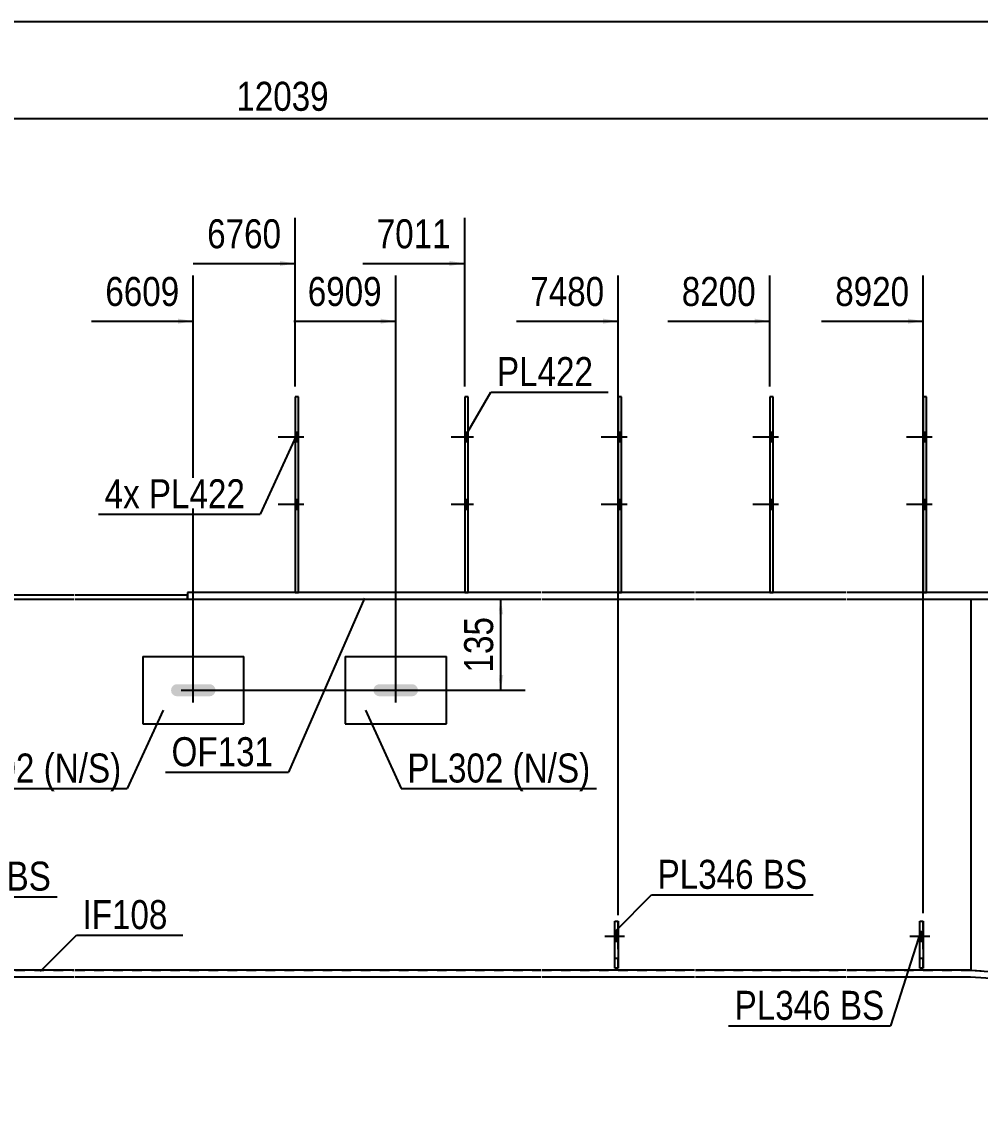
# Model space of a CAD drawing. Header units: millimetres. Extents: x -29 to 374, y -202 to 75.
# Drawn here: x 147.6 to 242.3, y -31.7 to 75.4 of the extents above; entities that cross this region are included whole.
import ezdxf

# ---------------------------------------------------------------- set-up
doc = ezdxf.new("R2010")
doc.units = ezdxf.units.MM
doc.linetypes.add('DXK_LINE_DOT1', pattern=[1.8814, 0.9407, -0.9407])
doc.linetypes.add('DXK_LINE_DOT2', pattern=[3.9198, 1.9599, -1.9599])
doc.styles.add('Arial Narrow', font='ARIALN.TTF', dxfattribs={"height": 0.2})

# ---------------------------------------------------------------- blocks, each defined once
blk = doc.blocks.new('Unknown-623588306-1210')
at = {"color": 5, "linetype": 'Continuous'}
blk.add_line((373.72, 75.37), (-26.28, 75.37), dxfattribs=at)
blk = doc.blocks.new('Part-623588306-11665 - 1520')
at = {"color": 7, "linetype": 'DXK_LINE_DOT1'}
for p, q in [((206.18, -18.13), (206.18, -13.47)), ((206.18, -13.47), (206.51, -13.47)), ((206.51, -18.13), (206.51, -13.47)), ((206.18, -17.13), (206.51, -17.13)), ((206.51, -18.13), (206.18, -18.13))]:
    blk.add_line(p, q, dxfattribs=at)
blk = doc.blocks.new('Part-623588306-1571 - 1520')
at = {"color": 2, "linetype": 'Continuous'}
for p, q in [((163.95, 19), (163.95, 18.33)), ((198.88, 19), (163.95, 19)), ((163.95, 18.33), (198.88, 18.33)), ((214.04, 19), (198.98, 19)), ((198.98, 18.33), (214.04, 18.33)), ((229.01, 19), (214.14, 19)), ((214.14, 18.33), (229.01, 18.33)), ((248, 19), (229.11, 19)), ((229.11, 18.33), (248, 18.33)), ((254.77, 19), (248.1, 19)), ((248.1, 18.33), (254.77, 18.33))]:
    blk.add_line(p, q, dxfattribs=at)
at = {"color": 7, "linetype": 'DXK_LINE_DOT1'}
blk.add_line((254.77, 18.33), (254.77, 19), dxfattribs=at)
blk = doc.blocks.new('Part-623588306-2069 - 1520')
at = {"color": 2, "linetype": 'Continuous'}
for p, q in [((191.68, 38.33), (191.34, 38.33)), ((191.34, 38.33), (191.34, 19)), ((191.68, 19), (191.68, 38.33))]:
    blk.add_line(p, q, dxfattribs=at)
at = {"color": 7, "linetype": 'DXK_LINE_DOT1'}
blk.add_line((191.34, 19), (191.68, 19), dxfattribs=at)
blk = doc.blocks.new('Part-623588306-1615 - 1520')
at = {"color": 2, "linetype": 'Continuous'}
for p, q in [((97.95, 18.73), (97.95, 18.33)), ((109.19, 18.73), (97.95, 18.73)), ((97.95, 18.33), (109.19, 18.33)), ((124.16, 18.73), (109.29, 18.73)), ((109.29, 18.33), (124.16, 18.33)), ((139.33, 18.73), (124.26, 18.73)), ((124.26, 18.33), (139.33, 18.33)), ((152.76, 18.73), (139.43, 18.73)), ((139.43, 18.33), (152.76, 18.33)), ((163.95, 18.73), (152.86, 18.73)), ((152.86, 18.33), (163.95, 18.33)), ((163.95, 18.33), (163.95, 18.73))]:
    blk.add_line(p, q, dxfattribs=at)
blk = doc.blocks.new('Part-623588306-1875 - 1520')
at = {"color": 2, "linetype": 'Continuous'}
for p, q in [((241.33, 18.33), (241.33, -18.33)), ((337.28, -31.65), (337.51, -31.67))]:
    blk.add_line(p, q, dxfattribs=at)
at = {"color": 7, "linetype": 'DXK_LINE_DOT1'}
for p, q in [((241.33, 18.33), (248, 18.33)), ((248.1, 18.33), (263.03, 18.33)), ((263.13, 18.33), (278, 18.33)), ((278.1, 18.33), (293.17, 18.33)), ((293.27, 18.33), (322.6, 18.33)), ((322.7, 18.33), (345.46, 18.33)), ((337.51, -31.67), (345.46, 18.33)), ((248, -18.8), (241.33, -18.33)), ((263.03, -20.24), (248.1, -19.2)), ((278, -21.88), (263.13, -20.84)), ((293.17, -25.22), (278.1, -24.17)), ((322.6, -27.57), (293.27, -25.53)), ((337.28, -31.65), (322.7, -30.64))]:
    blk.add_line(p, q, dxfattribs=at)
blk = doc.blocks.new('Part-623588306-1642 - 1520')
at = {"color": 2, "linetype": 'Continuous'}
blk.add_line((84.52, 18.33), (84.52, -18.33), dxfattribs=at)
at = {"color": 7, "linetype": 'DXK_LINE_DOT1'}
for p, q in [((84.52, 18.33), (91.18, 18.33)), ((91.28, 18.33), (109.19, 18.33)), ((109.29, 18.33), (124.16, 18.33)), ((124.26, 18.33), (139.33, 18.33)), ((139.43, 18.33), (152.76, 18.33)), ((152.86, 18.33), (198.88, 18.33)), ((198.98, 18.33), (214.04, 18.33)), ((214.14, 18.33), (229.01, 18.33)), ((229.11, 18.33), (241.33, 18.33)), ((241.33, 18.33), (241.33, -18.33)), ((84.52, -18.33), (91.18, -18.33)), ((91.28, -18.33), (109.19, -18.33)), ((109.29, -18.33), (124.16, -18.33)), ((124.26, -18.33), (139.33, -18.33)), ((139.43, -18.33), (152.76, -18.33)), ((152.86, -18.33), (198.88, -18.33)), ((198.98, -18.33), (214.04, -18.33)), ((214.14, -18.33), (229.01, -18.33)), ((229.11, -18.33), (241.33, -18.33))]:
    blk.add_line(p, q, dxfattribs=at)
blk = doc.blocks.new('Part-623588306-11663 - 1520')
at = {"color": 2, "linetype": 'Continuous'}
for p, q in [((174.93, 38.33), (174.59, 38.33)), ((174.59, 38.33), (174.59, 19)), ((174.93, 19), (174.93, 38.33))]:
    blk.add_line(p, q, dxfattribs=at)
at = {"color": 7, "linetype": 'DXK_LINE_DOT1'}
blk.add_line((174.59, 19), (174.93, 19), dxfattribs=at)
blk = doc.blocks.new('Bolt-623588306-2128 - 1520')
at = {"linetype": 'Continuous'}
blk.add_hatch(color=3, dxfattribs=at).paths.add_polyline_path([(166.55, 8.91), (166.68, 9.1), (166.73, 9.33), (166.68, 9.56), (166.55, 9.76), (166.36, 9.89), (166.13, 9.93), (162.93, 9.93), (162.7, 9.89), (162.5, 9.76), (162.37, 9.56), (162.33, 9.33), (162.37, 9.1), (162.5, 8.91), (162.7, 8.78), (162.93, 8.73), (166.13, 8.73), (166.36, 8.78)])
at = {"color": 3, "linetype": 'Continuous'}
for p, q in [((164.53, 8.13), (164.53, 10.53)), ((163.33, 9.33), (165.73, 9.33))]:
    blk.add_line(p, q, dxfattribs=at)
blk = doc.blocks.new('Part-623588306-1843 - 1520')
at = {"color": 2, "linetype": 'Continuous'}
for p, q in [((179.53, 12.67), (189.53, 12.67)), ((179.53, 12.67), (179.53, 6)), ((189.53, 6), (189.53, 12.67)), ((179.53, 6), (189.53, 6))]:
    blk.add_line(p, q, dxfattribs=at)
blk = doc.blocks.new('Part-623588306-1848 - 1520')
at = {"color": 2, "linetype": 'Continuous'}
for p, q in [((159.53, 12.67), (169.53, 12.67)), ((159.53, 12.67), (159.53, 6)), ((169.53, 6), (169.53, 12.67)), ((159.53, 6), (169.53, 6))]:
    blk.add_line(p, q, dxfattribs=at)
blk = doc.blocks.new('Part-623588306-11672 - 1520')
at = {"color": 2, "linetype": 'Continuous'}
for p, q in [((236.98, 38.33), (236.64, 38.33)), ((236.64, 38.33), (236.64, 19)), ((236.98, 19), (236.98, 38.33))]:
    blk.add_line(p, q, dxfattribs=at)
at = {"color": 7, "linetype": 'DXK_LINE_DOT1'}
blk.add_line((236.64, 19), (236.98, 19), dxfattribs=at)
blk = doc.blocks.new('Part-623588306-2010 - 1520')
at = {"color": 2, "linetype": 'Continuous'}
for p, q in [((152.76, -18.33), (146.09, -18.33)), ((146.09, -18.33), (146.09, -19)), ((152.76, -19), (146.09, -19)), ((198.88, -18.33), (152.86, -18.33)), ((198.88, -19), (152.86, -19)), ((214.04, -18.33), (198.98, -18.33)), ((214.04, -19), (198.98, -19)), ((229.01, -18.33), (214.14, -18.33)), ((229.01, -19), (214.14, -19)), ((241.33, -18.33), (229.11, -18.33)), ((241.31, -19), (229.11, -19)), ((248, -19.47), (241.31, -19)), ((241.33, -18.33), (248, -18.8)), ((248.1, -19.2), (256.37, -19.77)), ((256.32, -20.44), (248.1, -19.87))]:
    blk.add_line(p, q, dxfattribs=at)
at = {"color": 7, "linetype": 'DXK_LINE_DOT1'}
blk.add_line((256.37, -19.77), (256.32, -20.44), dxfattribs=at)
blk = doc.blocks.new('Bolt-623588306-2127 - 1520')
at = {"linetype": 'Continuous'}
blk.add_hatch(color=3, dxfattribs=at).paths.add_polyline_path([(186.55, 8.91), (186.68, 9.1), (186.73, 9.33), (186.68, 9.56), (186.55, 9.76), (186.36, 9.89), (186.13, 9.93), (182.93, 9.93), (182.7, 9.89), (182.5, 9.76), (182.37, 9.56), (182.33, 9.33), (182.37, 9.1), (182.5, 8.91), (182.7, 8.78), (182.93, 8.73), (186.13, 8.73), (186.36, 8.78)])
at = {"color": 3, "linetype": 'Continuous'}
for p, q in [((184.53, 8.13), (184.53, 10.53)), ((183.33, 9.33), (185.73, 9.33))]:
    blk.add_line(p, q, dxfattribs=at)
blk = doc.blocks.new('Part-623588306-11668 - 1520')
at = {"color": 2, "linetype": 'Continuous'}
for p, q in [((206.18, -18.13), (206.18, -13.47)), ((206.18, -13.47), (206.51, -13.47)), ((206.51, -13.47), (206.51, -18.13)), ((206.51, -18.13), (206.18, -18.13))]:
    blk.add_line(p, q, dxfattribs=at)
blk = doc.blocks.new('Bolt-623588306-2224 - 1520')
at = {"linetype": 'Continuous'}
for points in [[(191.68, 33.87), (191.68, 34.8), (191.34, 34.8), (191.34, 33.87)], [(191.68, 33.87), (191.68, 34.8), (191.34, 34.8), (191.34, 33.87)], [(191.68, 27.2), (191.68, 28.13), (191.34, 28.13), (191.34, 27.2)], [(191.68, 27.2), (191.68, 28.13), (191.34, 28.13), (191.34, 27.2)]]:
    blk.add_hatch(color=3, dxfattribs=at).paths.add_polyline_path(points)
at = {"color": 3, "linetype": 'Continuous'}
for p, q in [((192.21, 34.33), (190.01, 34.33)), ((192.21, 34.33), (190.01, 34.33)), ((191.68, 34.8), (191.34, 34.8)), ((191.68, 34.8), (191.34, 34.8)), ((191.68, 33.87), (191.34, 33.87)), ((191.68, 33.87), (191.34, 33.87)), ((191.68, 28.13), (191.34, 28.13)), ((191.68, 28.13), (191.34, 28.13)), ((192.21, 27.67), (190.01, 27.67)), ((192.21, 27.67), (190.01, 27.67)), ((191.68, 27.2), (191.34, 27.2)), ((191.68, 27.2), (191.34, 27.2))]:
    blk.add_line(p, q, dxfattribs=at)
blk = doc.blocks.new('Part-623588306-11664 - 1520')
at = {"color": 2, "linetype": 'Continuous'}
for p, q in [((206.84, 38.33), (206.51, 38.33)), ((206.51, 38.33), (206.51, 19)), ((206.84, 19), (206.84, 38.33))]:
    blk.add_line(p, q, dxfattribs=at)
at = {"color": 7, "linetype": 'DXK_LINE_DOT1'}
blk.add_line((206.51, 19), (206.84, 19), dxfattribs=at)
blk = doc.blocks.new('Part-623588306-11671 - 1520')
at = {"color": 2, "linetype": 'Continuous'}
for p, q in [((221.81, 38.33), (221.48, 38.33)), ((221.48, 38.33), (221.48, 19)), ((221.81, 19), (221.81, 38.33))]:
    blk.add_line(p, q, dxfattribs=at)
at = {"color": 7, "linetype": 'DXK_LINE_DOT1'}
blk.add_line((221.48, 19), (221.81, 19), dxfattribs=at)
blk = doc.blocks.new('Part-623588306-11673 - 1520')
at = {"color": 7, "linetype": 'DXK_LINE_DOT1'}
for p, q in [((236.31, -18.13), (236.31, -13.47)), ((236.31, -13.47), (236.64, -13.47)), ((236.64, -18.13), (236.64, -13.47)), ((236.31, -17.13), (236.64, -17.13)), ((236.64, -18.13), (236.31, -18.13))]:
    blk.add_line(p, q, dxfattribs=at)
blk = doc.blocks.new('Part-623588306-11676 - 1520')
at = {"color": 2, "linetype": 'Continuous'}
for p, q in [((236.31, -18.13), (236.31, -13.47)), ((236.31, -13.47), (236.64, -13.47)), ((236.64, -13.47), (236.64, -18.13)), ((236.64, -18.13), (236.31, -18.13))]:
    blk.add_line(p, q, dxfattribs=at)
blk = doc.blocks.new('Bolt-623588306-11708 - 1520')
at = {"linetype": 'Continuous'}
for points in [[(174.93, 33.87), (174.93, 34.8), (174.59, 34.8), (174.59, 33.87)], [(174.93, 33.87), (174.93, 34.8), (174.59, 34.8), (174.59, 33.87)], [(174.93, 27.2), (174.93, 28.13), (174.59, 28.13), (174.59, 27.2)], [(174.93, 27.2), (174.93, 28.13), (174.59, 28.13), (174.59, 27.2)]]:
    blk.add_hatch(color=3, dxfattribs=at).paths.add_polyline_path(points)
at = {"color": 3, "linetype": 'Continuous'}
for p, q in [((175.46, 34.33), (172.93, 34.33)), ((175.46, 34.33), (172.93, 34.33)), ((174.93, 34.8), (174.59, 34.8)), ((174.93, 34.8), (174.59, 34.8)), ((174.93, 33.87), (174.59, 33.87)), ((174.93, 33.87), (174.59, 33.87)), ((174.93, 28.13), (174.59, 28.13)), ((174.93, 28.13), (174.59, 28.13)), ((175.46, 27.67), (172.93, 27.67)), ((175.46, 27.67), (172.93, 27.67)), ((174.93, 27.2), (174.59, 27.2)), ((174.93, 27.2), (174.59, 27.2))]:
    blk.add_line(p, q, dxfattribs=at)
blk = doc.blocks.new('Bolt-623588306-11709 - 1520')
at = {"linetype": 'Continuous'}
for points in [[(206.84, 33.87), (206.84, 34.8), (206.51, 34.8), (206.51, 33.87)], [(206.84, 33.87), (206.84, 34.8), (206.51, 34.8), (206.51, 33.87)], [(206.84, 27.2), (206.84, 28.13), (206.51, 28.13), (206.51, 27.2)], [(206.84, 27.2), (206.84, 28.13), (206.51, 28.13), (206.51, 27.2)]]:
    blk.add_hatch(color=3, dxfattribs=at).paths.add_polyline_path(points)
at = {"color": 3, "linetype": 'Continuous'}
for p, q in [((207.38, 34.33), (204.84, 34.33)), ((207.38, 34.33), (204.84, 34.33)), ((206.84, 34.8), (206.51, 34.8)), ((206.84, 34.8), (206.51, 34.8)), ((206.84, 33.87), (206.51, 33.87)), ((206.84, 33.87), (206.51, 33.87)), ((206.84, 28.13), (206.51, 28.13)), ((206.84, 28.13), (206.51, 28.13)), ((207.38, 27.67), (204.84, 27.67)), ((207.38, 27.67), (204.84, 27.67)), ((206.84, 27.2), (206.51, 27.2)), ((206.84, 27.2), (206.51, 27.2))]:
    blk.add_line(p, q, dxfattribs=at)
blk = doc.blocks.new('Bolt-623588306-11710 - 1520')
at = {"color": 3, "linetype": 'DXK_LINE_DOT2'}
for p, q in [((206.51, -14.53), (206.18, -14.53)), ((207.14, -15), (204.94, -15)), ((206.51, -15.47), (206.18, -15.47))]:
    blk.add_line(p, q, dxfattribs=at)
blk = doc.blocks.new('Bolt-623588306-11713 - 1520')
at = {"linetype": 'Continuous'}
blk.add_hatch(color=3, dxfattribs=at).paths.add_polyline_path([(206.51, -15.47), (206.51, -14.53), (206.18, -14.53), (206.18, -15.47)])
at = {"color": 3, "linetype": 'Continuous'}
for p, q in [((206.51, -14.53), (206.18, -14.53)), ((207.04, -15), (206.18, -15)), ((206.51, -15.47), (206.18, -15.47))]:
    blk.add_line(p, q, dxfattribs=at)
blk = doc.blocks.new('Bolt-623588306-11716 - 1520')
at = {"linetype": 'Continuous'}
for points in [[(221.81, 33.87), (221.81, 34.8), (221.48, 34.8), (221.48, 33.87)], [(221.81, 33.87), (221.81, 34.8), (221.48, 34.8), (221.48, 33.87)], [(221.81, 27.2), (221.81, 28.13), (221.48, 28.13), (221.48, 27.2)], [(221.81, 27.2), (221.81, 28.13), (221.48, 28.13), (221.48, 27.2)]]:
    blk.add_hatch(color=3, dxfattribs=at).paths.add_polyline_path(points)
at = {"color": 3, "linetype": 'Continuous'}
for p, q in [((222.34, 34.33), (219.81, 34.33)), ((222.34, 34.33), (219.81, 34.33)), ((221.81, 34.8), (221.48, 34.8)), ((221.81, 34.8), (221.48, 34.8)), ((221.81, 33.87), (221.48, 33.87)), ((221.81, 33.87), (221.48, 33.87)), ((221.81, 28.13), (221.48, 28.13)), ((221.81, 28.13), (221.48, 28.13)), ((222.34, 27.67), (219.81, 27.67)), ((222.34, 27.67), (219.81, 27.67)), ((221.81, 27.2), (221.48, 27.2)), ((221.81, 27.2), (221.48, 27.2))]:
    blk.add_line(p, q, dxfattribs=at)
blk = doc.blocks.new('Bolt-623588306-11717 - 1520')
at = {"linetype": 'Continuous'}
for points in [[(236.98, 33.87), (236.98, 34.8), (236.64, 34.8), (236.64, 33.87)], [(236.98, 33.87), (236.98, 34.8), (236.64, 34.8), (236.64, 33.87)], [(236.98, 27.2), (236.98, 28.13), (236.64, 28.13), (236.64, 27.2)], [(236.98, 27.2), (236.98, 28.13), (236.64, 28.13), (236.64, 27.2)]]:
    blk.add_hatch(color=3, dxfattribs=at).paths.add_polyline_path(points)
at = {"color": 3, "linetype": 'Continuous'}
for p, q in [((237.51, 34.33), (234.98, 34.33)), ((237.51, 34.33), (234.98, 34.33)), ((236.98, 34.8), (236.64, 34.8)), ((236.98, 34.8), (236.64, 34.8)), ((236.98, 33.87), (236.64, 33.87)), ((236.98, 33.87), (236.64, 33.87)), ((236.98, 28.13), (236.64, 28.13)), ((236.98, 28.13), (236.64, 28.13)), ((237.51, 27.67), (234.98, 27.67)), ((237.51, 27.67), (234.98, 27.67)), ((236.98, 27.2), (236.64, 27.2)), ((236.98, 27.2), (236.64, 27.2))]:
    blk.add_line(p, q, dxfattribs=at)
blk = doc.blocks.new('Bolt-623588306-11718 - 1520')
at = {"color": 3, "linetype": 'DXK_LINE_DOT2'}
for p, q in [((236.64, -14.53), (236.31, -14.53)), ((237.28, -15), (235.08, -15)), ((236.64, -15.47), (236.31, -15.47))]:
    blk.add_line(p, q, dxfattribs=at)
blk = doc.blocks.new('Bolt-623588306-11721 - 1520')
at = {"linetype": 'Continuous'}
blk.add_hatch(color=3, dxfattribs=at).paths.add_polyline_path([(236.64, -15.47), (236.64, -14.53), (236.31, -14.53), (236.31, -15.47)])
at = {"color": 3, "linetype": 'Continuous'}
for p, q in [((236.64, -14.53), (236.31, -14.53)), ((237.18, -15), (236.31, -15)), ((236.64, -15.47), (236.31, -15.47))]:
    blk.add_line(p, q, dxfattribs=at)
blk = doc.blocks.new('StraightDimension-623588306-2860 - 1520')
at = {"color": 7, "linetype": 'Continuous'}
blk.add_line((-1.33, 65.82), (348.03, 65.82), dxfattribs=at)
at = {"color": 0}
blk.add_wipeout([(178.52, 65.97), (178.52, 70.17), (168.18, 70.17), (168.18, 65.97)], dxfattribs=at)
at = {"color": 3, "style": 'Arial Narrow'}
blk.add_text('12039', height=2.863, dxfattribs=at).set_placement((168.78, 66.57))
blk = doc.blocks.new('StraightDimension-623588306-11268 - 1520')
at = {"linetype": 'Continuous'}
blk.add_hatch(color=7, dxfattribs=at).paths.add_polyline_path([(219.98, 46.04), (221.48, 45.79), (219.98, 45.54)])
at = {"color": 7, "linetype": 'Continuous'}
for p, q in [((221.48, 39.33), (221.48, 50.29)), ((211.41, 45.79), (221.48, 45.79))]:
    blk.add_line(p, q, dxfattribs=at)
at = {"color": 0}
blk.add_wipeout([(220.7, 46.69), (220.7, 50.89), (212.19, 50.89), (212.19, 46.69)], dxfattribs=at)
at = {"color": 3, "style": 'Arial Narrow'}
blk.add_text('8200', height=2.863, dxfattribs=at).set_placement((212.79, 47.29))
blk = doc.blocks.new('StraightDimension-623588306-11272 - 1520')
at = {"linetype": 'Continuous'}
blk.add_hatch(color=7, dxfattribs=at).paths.add_polyline_path([(173.09, 51.74), (174.59, 51.49), (173.09, 51.24)])
at = {"color": 7, "linetype": 'Continuous'}
for p, q in [((174.59, 39.33), (174.59, 55.99)), ((164.53, 51.49), (174.59, 51.49))]:
    blk.add_line(p, q, dxfattribs=at)
at = {"color": 0}
blk.add_wipeout([(173.82, 52.39), (173.82, 56.59), (165.3, 56.59), (165.3, 52.39)], dxfattribs=at)
at = {"color": 3, "style": 'Arial Narrow'}
blk.add_text('6760', height=2.863, dxfattribs=at).set_placement((165.9, 52.99))
blk = doc.blocks.new('StraightDimension-623588306-2564 - 1520')
at = {"linetype": 'Continuous'}
for points in [[(194.65, 16.83), (194.9, 18.33), (195.15, 16.83)], [(195.15, 10.83), (194.9, 9.33), (194.65, 10.83)]]:
    blk.add_hatch(color=7, dxfattribs=at).paths.add_polyline_path(points)
at = {"color": 7, "linetype": 'Continuous'}
for p, q in [((190.65, 18.33), (197.3, 18.33)), ((194.9, 9.33), (194.9, 18.33)), ((165.53, 9.33), (197.3, 9.33))]:
    blk.add_line(p, q, dxfattribs=at)
at = {"color": 0}
blk.add_wipeout([(194.75, 17.18), (190.55, 17.18), (190.55, 10.49), (194.75, 10.49)], dxfattribs=at)
at = {"color": 3, "style": 'Arial Narrow'}
blk.add_text('135', height=2.863, rotation=90.0002, dxfattribs=at).set_placement((194.15, 11.09))
blk = doc.blocks.new('StraightDimension-623588306-11267 - 1520')
at = {"linetype": 'Continuous'}
blk.add_hatch(color=7, dxfattribs=at).paths.add_polyline_path([(235.14, 46.04), (236.64, 45.79), (235.14, 45.54)])
at = {"color": 7, "linetype": 'Continuous'}
for p, q in [((236.64, -12.67), (236.64, 50.29)), ((226.58, 45.79), (236.64, 45.79))]:
    blk.add_line(p, q, dxfattribs=at)
at = {"color": 0}
blk.add_wipeout([(235.87, 46.69), (235.87, 50.89), (227.35, 50.89), (227.35, 46.69)], dxfattribs=at)
at = {"color": 3, "style": 'Arial Narrow'}
blk.add_text('8920', height=2.863, dxfattribs=at).set_placement((227.95, 47.29))
blk = doc.blocks.new('StraightDimension-623588306-11269 - 1520')
at = {"linetype": 'Continuous'}
blk.add_hatch(color=7, dxfattribs=at).paths.add_polyline_path([(205.01, 46.04), (206.51, 45.79), (205.01, 45.54)])
at = {"color": 7, "linetype": 'Continuous'}
for p, q in [((206.51, -12.89), (206.51, 50.29)), ((196.45, 45.79), (206.51, 45.79))]:
    blk.add_line(p, q, dxfattribs=at)
at = {"color": 0}
blk.add_wipeout([(205.73, 46.69), (205.73, 50.89), (197.22, 50.89), (197.22, 46.69)], dxfattribs=at)
at = {"color": 3, "style": 'Arial Narrow'}
blk.add_text('7480', height=2.863, dxfattribs=at).set_placement((197.82, 47.29))
blk = doc.blocks.new('StraightDimension-623588306-11270 - 1520')
at = {"linetype": 'Continuous'}
blk.add_hatch(color=7, dxfattribs=at).paths.add_polyline_path([(189.84, 51.74), (191.34, 51.49), (189.84, 51.24)])
at = {"color": 7, "linetype": 'Continuous'}
for p, q in [((191.34, 39.33), (191.34, 55.99)), ((181.28, 51.49), (191.34, 51.49))]:
    blk.add_line(p, q, dxfattribs=at)
at = {"color": 0}
blk.add_wipeout([(190.57, 52.39), (190.57, 56.59), (182.05, 56.59), (182.05, 52.39)], dxfattribs=at)
at = {"color": 3, "style": 'Arial Narrow'}
blk.add_text('7011', height=2.863, dxfattribs=at).set_placement((182.65, 52.99))
blk = doc.blocks.new('StraightDimension-623588306-11271 - 1520')
at = {"linetype": 'Continuous'}
blk.add_hatch(color=7, dxfattribs=at).paths.add_polyline_path([(183.03, 46.04), (184.53, 45.79), (183.03, 45.54)])
at = {"color": 7, "linetype": 'Continuous'}
for p, q in [((184.53, 10.33), (184.53, 50.29)), ((174.46, 45.79), (184.53, 45.79))]:
    blk.add_line(p, q, dxfattribs=at)
at = {"color": 0}
blk.add_wipeout([(183.75, 46.69), (183.75, 50.89), (175.24, 50.89), (175.24, 46.69)], dxfattribs=at)
at = {"color": 3, "style": 'Arial Narrow'}
blk.add_text('6909', height=2.863, dxfattribs=at).set_placement((175.84, 47.29))
blk = doc.blocks.new('StraightDimension-623588306-11273 - 1520')
at = {"linetype": 'Continuous'}
blk.add_hatch(color=7, dxfattribs=at).paths.add_polyline_path([(163.03, 46.04), (164.53, 45.79), (163.03, 45.54)])
at = {"color": 7, "linetype": 'Continuous'}
for p, q in [((164.53, 10.33), (164.53, 50.29)), ((154.46, 45.79), (164.53, 45.79))]:
    blk.add_line(p, q, dxfattribs=at)
at = {"color": 0}
blk.add_wipeout([(163.75, 46.69), (163.75, 50.89), (155.24, 50.89), (155.24, 46.69)], dxfattribs=at)
at = {"color": 3, "style": 'Arial Narrow'}
blk.add_text('6609', height=2.863, dxfattribs=at).set_placement((155.84, 47.29))
blk = doc.blocks.new('Mark-623588306-13453 - 1520')
at = {"color": 7, "linetype": 'Continuous'}
for p, q in [((181.55, 7.35), (185.08, -0.38)), ((185.08, -0.38), (204.35, -0.38))]:
    blk.add_line(p, q, dxfattribs=at)
at = {"color": 0}
for points in [[(195.18, 0.22), (195.18, 3.22), (185.68, 3.22), (185.68, 0.22)], [(203.75, 0.22), (203.75, 3.22), (196.08, 3.22), (196.08, 0.22)]]:
    blk.add_wipeout(points, dxfattribs=at)
for points in [[(195.18, 0.22), (195.18, 3.22), (185.68, 3.22), (185.68, 0.22)], [(203.75, 0.22), (203.75, 3.22), (196.08, 3.22), (196.08, 0.22)]]:
    blk.add_wipeout(points, dxfattribs=at)
at = {"color": 3, "style": 'Arial Narrow'}
for s, p in [('(N/', (196.08, 0.22)), ('S)', (200.46, 0.22)), ('PL302', (185.68, 0.22))]:
    blk.add_text(s, height=2.863, dxfattribs=at).set_placement(p)
blk = doc.blocks.new('MarkSet-623588306-13422 - 1520')
at = {"color": 7, "linetype": 'Continuous'}
for p in [(174.68, 34.45), (155.17, 26.71)]:
    blk.add_line(p, (171.14, 26.71), dxfattribs=at)
at = {"color": 0}
for points in [[(159.24, 27.31), (159.24, 30.31), (155.77, 30.31), (155.77, 27.31)], [(169.64, 27.31), (169.64, 30.31), (160.14, 30.31), (160.14, 27.31)]]:
    blk.add_wipeout(points, dxfattribs=at)
for points in [[(159.24, 27.31), (159.24, 30.31), (155.77, 30.31), (155.77, 27.31)], [(169.64, 27.31), (169.64, 30.31), (160.14, 30.31), (160.14, 27.31)]]:
    blk.add_wipeout(points, dxfattribs=at)
at = {"color": 3, "style": 'Arial Narrow'}
for s, p in [('4x', (155.77, 27.31)), ('PL422', (160.14, 27.31))]:
    blk.add_text(s, height=2.863, dxfattribs=at).set_placement(p)
blk = doc.blocks.new('MarkSet-623588306-13383 - 1520')
at = {"color": 7, "linetype": 'Continuous'}
for p, q in [((131.55, -14.6), (135.08, -11.06)), ((135.08, -11.06), (151.07, -11.06))]:
    blk.add_line(p, q, dxfattribs=at)
at = {"color": 0}
for points in [[(145.18, -10.46), (145.18, -7.46), (135.68, -7.46), (135.68, -10.46)], [(150.47, -10.46), (150.47, -7.46), (146.08, -7.46), (146.08, -10.46)]]:
    blk.add_wipeout(points, dxfattribs=at)
for points in [[(145.18, -10.46), (145.18, -7.46), (135.68, -7.46), (135.68, -10.46)], [(150.47, -10.46), (150.47, -7.46), (146.08, -7.46), (146.08, -10.46)]]:
    blk.add_wipeout(points, dxfattribs=at)
at = {"color": 3, "style": 'Arial Narrow'}
for s, p in [('PL346', (135.68, -10.46)), ('BS', (146.08, -10.46))]:
    blk.add_text(s, height=2.863, dxfattribs=at).set_placement(p)
blk = doc.blocks.new('MarkSet-623588306-13394 - 1520')
at = {"color": 7, "linetype": 'Continuous'}
for p, q in [((206.26, -14.42), (209.8, -10.88)), ((209.8, -10.88), (225.78, -10.88))]:
    blk.add_line(p, q, dxfattribs=at)
at = {"color": 0}
for points in [[(219.9, -10.28), (219.9, -7.28), (210.4, -7.28), (210.4, -10.28)], [(225.18, -10.28), (225.18, -7.28), (220.8, -7.28), (220.8, -10.28)]]:
    blk.add_wipeout(points, dxfattribs=at)
for points in [[(219.9, -10.28), (219.9, -7.28), (210.4, -7.28), (210.4, -10.28)], [(225.18, -10.28), (225.18, -7.28), (220.8, -7.28), (220.8, -10.28)]]:
    blk.add_wipeout(points, dxfattribs=at)
at = {"color": 3, "style": 'Arial Narrow'}
for s, p in [('PL346', (210.4, -10.28)), ('BS', (220.8, -10.28))]:
    blk.add_text(s, height=2.863, dxfattribs=at).set_placement(p)
blk = doc.blocks.new('MarkSet-623588306-13405 - 1520')
at = {"color": 7, "linetype": 'Continuous'}
for p in [(236.4, -14.42), (217.41, -23.82)]:
    blk.add_line(p, (233.4, -23.82), dxfattribs=at)
at = {"color": 0}
for points in [[(227.51, -23.22), (227.51, -20.22), (218.01, -20.22), (218.01, -23.22)], [(232.8, -23.22), (232.8, -20.22), (228.41, -20.22), (228.41, -23.22)]]:
    blk.add_wipeout(points, dxfattribs=at)
for points in [[(227.51, -23.22), (227.51, -20.22), (218.01, -20.22), (218.01, -23.22)], [(232.8, -23.22), (232.8, -20.22), (228.41, -20.22), (228.41, -23.22)]]:
    blk.add_wipeout(points, dxfattribs=at)
at = {"color": 3, "style": 'Arial Narrow'}
for s, p in [('PL346', (218.01, -23.22)), ('BS', (228.41, -23.22))]:
    blk.add_text(s, height=2.863, dxfattribs=at).set_placement(p)
blk = doc.blocks.new('Mark-623588306-13435 - 1520')
at = {"color": 7, "linetype": 'Continuous'}
for p in [(181.43, 18.42), (161.78, 1.23)]:
    blk.add_line(p, (173.93, 1.23), dxfattribs=at)
at = {"color": 0}
blk.add_wipeout([(172.43, 1.83), (172.43, 4.83), (162.38, 4.83), (162.38, 1.83)], dxfattribs=at)
blk.add_wipeout([(172.43, 1.83), (172.43, 4.83), (162.38, 4.83), (162.38, 1.83)], dxfattribs=at)
at = {"color": 3, "style": 'Arial Narrow'}
blk.add_text('OF131', height=2.863, dxfattribs=at).set_placement((162.38, 1.83))
blk = doc.blocks.new('Mark-623588306-13456 - 1520')
at = {"color": 7, "linetype": 'Continuous'}
for p in [(161.55, 7.35), (138.74, -0.38)]:
    blk.add_line(p, (158.01, -0.38), dxfattribs=at)
at = {"color": 0}
for points in [[(148.85, 0.22), (148.85, 3.22), (139.34, 3.22), (139.34, 0.22)], [(157.41, 0.22), (157.41, 3.22), (149.75, 3.22), (149.75, 0.22)]]:
    blk.add_wipeout(points, dxfattribs=at)
for points in [[(148.85, 0.22), (148.85, 3.22), (139.34, 3.22), (139.34, 0.22)], [(157.41, 0.22), (157.41, 3.22), (149.75, 3.22), (149.75, 0.22)]]:
    blk.add_wipeout(points, dxfattribs=at)
at = {"color": 3, "style": 'Arial Narrow'}
for s, p in [('(N/', (149.75, 0.22)), ('S)', (154.13, 0.22)), ('PL302', (139.34, 0.22))]:
    blk.add_text(s, height=2.863, dxfattribs=at).set_placement(p)
blk = doc.blocks.new('Mark-623588306-13468 - 1520')
at = {"color": 7, "linetype": 'Continuous'}
for p, q in [((149.44, -18.4), (152.98, -14.86)), ((152.98, -14.86), (163.48, -14.86))]:
    blk.add_line(p, q, dxfattribs=at)
at = {"color": 0}
blk.add_wipeout([(161.98, -14.26), (161.98, -11.26), (153.58, -11.26), (153.58, -14.26)], dxfattribs=at)
blk.add_wipeout([(161.98, -14.26), (161.98, -11.26), (153.58, -11.26), (153.58, -14.26)], dxfattribs=at)
at = {"color": 3, "style": 'Arial Narrow'}
blk.add_text('IF108', height=2.863, dxfattribs=at).set_placement((153.58, -14.26))
blk = doc.blocks.new('Mark-623588306-13474 - 1520')
at = {"color": 7, "linetype": 'Continuous'}
for p, q in [((191.43, 34.45), (193.93, 38.78)), ((193.93, 38.78), (205.53, 38.78))]:
    blk.add_line(p, q, dxfattribs=at)
at = {"color": 0}
blk.add_wipeout([(204.03, 39.38), (204.03, 42.38), (194.53, 42.38), (194.53, 39.38)], dxfattribs=at)
blk.add_wipeout([(204.03, 39.38), (204.03, 42.38), (194.53, 42.38), (194.53, 39.38)], dxfattribs=at)
at = {"color": 3, "style": 'Arial Narrow'}
blk.add_text('PL422', height=2.863, dxfattribs=at).set_placement((194.53, 39.38))

msp = doc.modelspace()

# ---------------------------------------------------------------- block references
for name in ['Unknown-623588306-1210', 'Part-623588306-11663 - 1520', 'Part-623588306-2069 - 1520', 'Part-623588306-11664 - 1520', 'Part-623588306-11671 - 1520', 'Part-623588306-11672 - 1520', 'Bolt-623588306-11708 - 1520', 'Bolt-623588306-2224 - 1520', 'Bolt-623588306-11709 - 1520', 'Bolt-623588306-11716 - 1520', 'Bolt-623588306-11717 - 1520', 'Part-623588306-1642 - 1520', 'Part-623588306-1615 - 1520', 'Part-623588306-1571 - 1520', 'Part-623588306-1875 - 1520', 'Part-623588306-1848 - 1520', 'Part-623588306-1843 - 1520', 'Bolt-623588306-2128 - 1520', 'Bolt-623588306-2127 - 1520', 'Part-623588306-11665 - 1520', 'Part-623588306-11668 - 1520', 'Part-623588306-11673 - 1520', 'Part-623588306-11676 - 1520', 'Bolt-623588306-11710 - 1520', 'Bolt-623588306-11713 - 1520', 'Bolt-623588306-11718 - 1520', 'Bolt-623588306-11721 - 1520', 'Part-623588306-2010 - 1520']:
    msp.add_blockref(name, (0, 0))

# ---------------------------------------------------------------- next in the draw order: block references
for name in ['StraightDimension-623588306-2860 - 1520', 'StraightDimension-623588306-2564 - 1520', 'MarkSet-623588306-13383 - 1520']:
    msp.add_blockref(name, (0, 0))

# ---------------------------------------------------------------- next in the draw order: block references
for name in ['StraightDimension-623588306-11272 - 1520', 'StraightDimension-623588306-11270 - 1520', 'StraightDimension-623588306-11269 - 1520', 'StraightDimension-623588306-11268 - 1520', 'StraightDimension-623588306-11267 - 1520', 'Mark-623588306-13468 - 1520']:
    msp.add_blockref(name, (0, 0))

# ---------------------------------------------------------------- next in the draw order: block references
for name in ['StraightDimension-623588306-11273 - 1520', 'StraightDimension-623588306-11271 - 1520', 'Mark-623588306-13474 - 1520', 'Mark-623588306-13453 - 1520', 'MarkSet-623588306-13394 - 1520']:
    msp.add_blockref(name, (0, 0))

# ---------------------------------------------------------------- next in the draw order: block references
for name in ['MarkSet-623588306-13422 - 1520', 'Mark-623588306-13435 - 1520', 'MarkSet-623588306-13405 - 1520']:
    msp.add_blockref(name, (0, 0))

# ---------------------------------------------------------------- next in the draw order: block references
msp.add_blockref('Mark-623588306-13456 - 1520', (0, 0))

doc.saveas('drawing.dxf')
